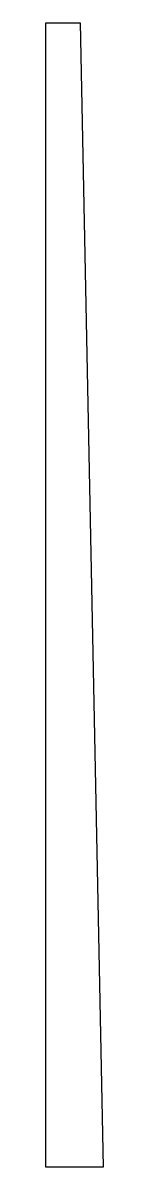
# Model space of a CAD drawing. Extents: x 0 to 1, y 0 to 20.
import ezdxf

# ---------------------------------------------------------------- set-up
doc = ezdxf.new("R2010")
doc.units = 0
doc.layers.add('MODELSKETCH_VISIBLE', color=7, linetype='CONTINUOUS')

msp = doc.modelspace()

# ---------------------------------------------------------------- linework, layer by layer
at = {"layer": 'MODELSKETCH_VISIBLE'}
for p, q in [((0, 0), (0, 20)), ((0, 20), (0.6, 20)), ((0.6, 20), (1, 0)), ((0.6, 0), (0, 0)), ((1, 0), (0.6, 0))]:
    msp.add_line(p, q, dxfattribs=at)

doc.saveas('drawing.dxf')
